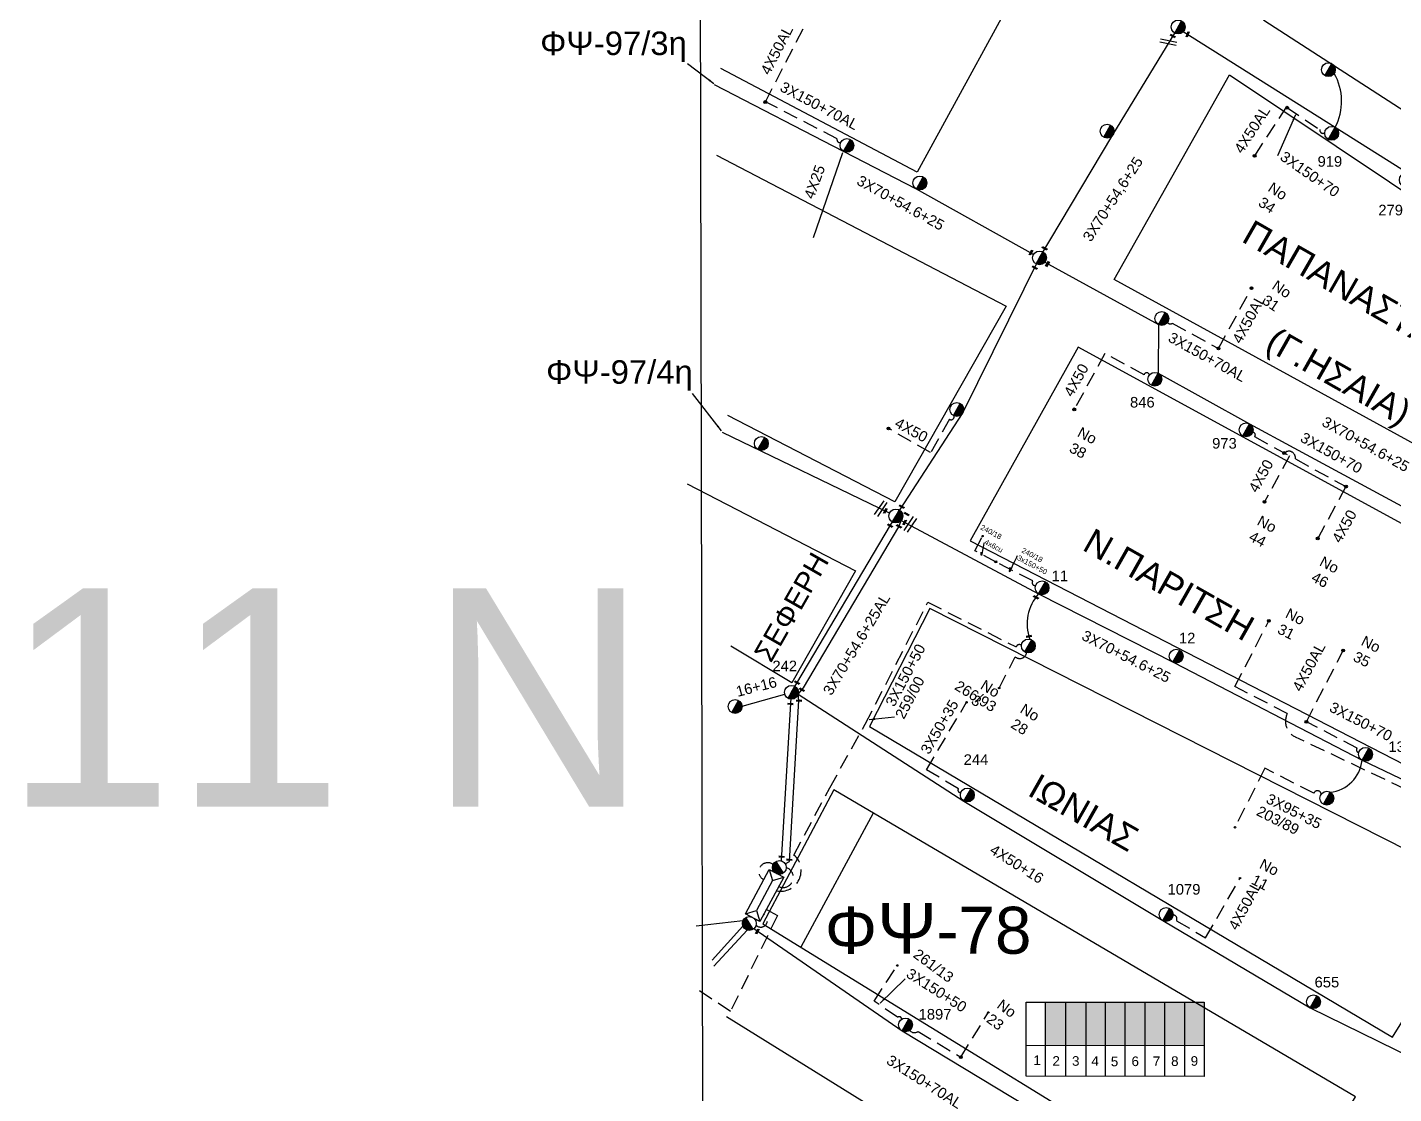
# Model space of a CAD drawing. Header units: millimetres. Extents: x 771 to 3391, y 686 to 1835.
# Drawn here: x 771.3 to 1003.9, y 1215.3 to 1396.8 of the extents above; entities that cross this region are included whole.
import ezdxf

# ---------------------------------------------------------------- set-up
doc = ezdxf.new("R2010")
doc.units = ezdxf.units.MM
doc.linetypes.add('DASHED', pattern=[19.05, 12.7, -6.35])
for name, color, linetype in [('Pillar OTE', 7, 'Continuous'), ('Άγνωστα', 7, 'Continuous'), ('Γυμνά εναέρια ΧΤ και ΦΟΠ (3Φ)   4x50+16AL', 7, 'Continuous'), ('Εναέρια παροχή ΧΤ 4x25', 7, 'SYN_LINE'), ('Επιγραφές - Σχήματα', 7, 'Continuous'), ('Καλωδια Χ.Τ 3x95+35', 7, 'DASHED'), ('Καλωδια Χ.Τ. 3x50+35', 7, 'Continuous'), ('Καλώδια ΧΤ   3x150+50CU', 7, 'DASHED'), ('Καλώδια ΧΤ   3x150+70AL', 7, 'DASHED'), ('Καλώδια ΧΤ   3x150AL+50CU', 7, 'DASHED'), ('Μηχανική τομή', 7, 'Continuous'), ('Στύλος ΦΜ', 7, 'Continuous'), ('Στύλος ΦΜ @ 1', 7, 'Continuous'), ('Συνδέσεις', 7, 'Continuous'), ('Συνεστραμμένα ΧΤ   3x70+54.6+25 AL', 7, 'SYN_LINE'), ('Τομή', 7, 'Continuous'), ('Υποσταθμός εναέριος 2 στύλων', 7, 'Continuous'), ('Υποσταθμός πόλεως', 7, 'Continuous'), ('Υπόβαθρο ΔΕΗ', 7, 'Continuous'), ('Υπόγεια καλώδια Παροχών ΧΤ   4x50AL', 7, 'DASHED'), ('Υπόγεια καλώδια Παροχών ΧΤ   4x6', 7, 'DASHED')]:
    doc.layers.add(name, color=color, linetype=linetype)
doc.styles.add('arial', font='arial.ttf')
doc.styles.get("Standard").update_dxf_attribs({"font": 'arial.ttf'})
doc.linetypes.add('SYN_LINE', pattern='A,0.5,-0.0001,["/\\/\\/\\/",Standard,S=0.1,R=0,X=0,Y=-0.05],-0.25', length=0.7501)
doc.dimstyles.new('ISO-25', dxfattribs={"dimtxt": 2.5, "dimasz": 2.5, "dimexe": 1.25, "dimexo": 0.625, "dimtad": 1, "dimtxsty": 'Standard', "dimcen": 2.5, "dimadec": 0, "dimazin": 0, "dimtfac": 1, "dimtmove": 0, "dimatfit": 3, "dimfxl": 1, "dimarcsym": 0})

# ---------------------------------------------------------------- blocks, each defined once
blk = doc.blocks.new('ΥΠΑΡΧΩΝ ΤΣΙΜΕΝΤΕΝΙΟΣ ΣΤΥΛΟΣ')
at = {"layer": 'Στύλος ΦΜ'}
blk.add_hatch(color=7, dxfattribs=at).paths.add_polyline_path([(-1.29, -2.28, 0.574793), (2.62, 0, 0.268822), (1.3, 2.27)])
at = {"layer": 'Στύλος ΦΜ', "color": 7}
blk.add_line((-1.29, -2.28), (1.3, 2.27), dxfattribs=at)
blk.add_circle((0, 0), 2.62, dxfattribs=at)
at = {"layer": 'Στύλος ΦΜ', "flags": 4}
for tag, p in [('ΑΡΙΘΜΟΣ', (-4.68, 8.05)), ('ΤΥΠΟΣ', (-4.91, 3.03))]:
    blk.add_attdef(tag, p, '', height=4, dxfattribs=at)
blk = doc.blocks.new('_ΣΥΝΔΕΣΗ')
at = {"layer": 'Συνδέσεις', "linetype": 'SYN_LINE', "ltscale": 40}
blk.add_hatch(color=256, dxfattribs=at).paths.add_polyline_path([(0.5, -0.01, 1), (-0.5, -0.01, 1)])
at = {"layer": 'Συνδέσεις'}
blk.add_circle((0, -0.01), 0.5, dxfattribs=at)
blk = doc.blocks.new('ΜΗΧΑΝΙΚΗ ΤΟΜΗ')
at = {"layer": 'Μηχανική τομή', "ltscale": 40}
for p, q in [((-1.89, 0.78), (1.89, 0.78)), ((1.89, 0), (-1.89, 0))]:
    blk.add_line(p, q, dxfattribs=at)
blk = doc.blocks.new('ΥΠΟΣΤΑΘΜΟΣ ΕΝΑΕΡΙΟΣ ΕΠΙ 2 ΣΤΥΛΩΝ')
at = {"layer": 'Υποσταθμός εναέριος 2 στύλων', "linetype": 'Continuous'}
for points in [[(-11.97, -2.11, 0.574793), (-8.45, -0.07, 0.268822), (-9.64, 1.98)], [(9.68, -2.15, 0.574793), (13.19, -0.1, 0.268822), (12.01, 1.95)]]:
    blk.add_hatch(color=256, dxfattribs=at).paths.add_polyline_path(points)
for p, q in [((-11.97, -2.11), (-9.64, 1.98)), ((9.68, -2.15), (12.01, 1.95))]:
    blk.add_line(p, q, dxfattribs=at)
for centre in [(-10.81, -0.07), (10.84, -0.1)]:
    blk.add_circle(centre, 2.36, dxfattribs=at)
at = {"layer": 'Υποσταθμός πόλεως', "linetype": 'Continuous', "ltscale": 40}
blk.add_lwpolyline([(-8.57, 2.82), (8.57, 2.82), (8.57, -2.82), (-8.57, -2.82)], close=True, dxfattribs=at)
for points in [[(-5.75, 0), (-8.57, 2.82)], [(-8.57, -2.82), (-5.75, 0)], [(-5.75, 0), (5.75, 0)], [(5.75, 0), (8.57, 2.82)], [(8.57, -2.82), (5.75, 0)]]:
    blk.add_lwpolyline(points, dxfattribs=at)
at = {"layer": 'Υποσταθμός εναέριος 2 στύλων', "ltscale": 40, "flags": 1}
for tag, p in [('ΜΕΤΑΣΧΗΜΑΤΙΣΜΟΣ', (14.09, 2.51)), ('ΙΣΧΥΣ', (14.07, -0.28)), ('ΑΡΙΘΜΟΣ', (14.19, -3))]:
    blk.add_attdef(tag, p, '', height=1.8, dxfattribs=at)
blk = doc.blocks.new('ΤΟΜΗ')
at = {"layer": 'Τομή', "ltscale": 40}
for p, q in [((-5.68, 0), (5.68, 0)), ((5.68, -2.33), (-5.68, -2.33))]:
    blk.add_line(p, q, dxfattribs=at)
blk = doc.blocks.new('TSONTA XT1')
at = {"ltscale": 40}
h = blk.add_hatch(color=256, dxfattribs=at)
h.dxf.hatch_style = 1
h.paths.add_polyline_path([(596, 2487.7), (597.1, 2488.8), (596, 2489.9), (594.9, 2488.8)])
blk.add_lwpolyline([(594.9, 2488.8), (596, 2489.9), (597.1, 2488.8), (596, 2487.7)], close=True, dxfattribs=at)

msp = doc.modelspace()

# ---------------------------------------------------------------- hatches: boundary and pattern name
at = {"layer": 'Καλώδια ΧΤ   3x150AL+50CU', "linetype": 'DASHED', "ltscale": 0.2}
h = msp.add_hatch(color=30, dxfattribs=at)
h.dxf.hatch_style = 1
h.paths.add_polyline_path([(948.07759, 1230.88451), (944.63772, 1230.88473), (944.63726, 1223.52414), (948.07713, 1223.5208)])
h = msp.add_hatch(color=2, dxfattribs=at)
h.dxf.hatch_style = 1
h.paths.add_polyline_path([(951.51716, 1230.8843), (948.07759, 1230.88451), (948.07713, 1223.5208), (951.5167, 1223.51746)])
h = msp.add_hatch(color=173, dxfattribs=at)
h.dxf.hatch_style = 1
h.paths.add_polyline_path([(951.5167, 1223.51746), (954.81426, 1223.51426), (954.81472, 1230.88409), (951.51716, 1230.8843)])
h = msp.add_hatch(color=27, dxfattribs=at)
h.dxf.hatch_style = 1
h.paths.add_polyline_path([(954.81426, 1223.51426), (958.20025, 1223.51097), (958.20071, 1230.88388), (954.81472, 1230.88409)])
h = msp.add_hatch(color=85, dxfattribs=at)
h.dxf.hatch_style = 1
h.paths.add_polyline_path([(958.20025, 1223.51097), (961.5969, 1223.50767), (961.59736, 1230.88367), (958.20071, 1230.88388)])
h = msp.add_hatch(color=6, dxfattribs=at)
h.dxf.hatch_style = 1
h.paths.add_polyline_path([(964.93441, 1230.88346), (961.59736, 1230.88367), (961.5969, 1223.50767), (964.93394, 1223.50443)])
h = msp.add_hatch(color=133, dxfattribs=at)
h.dxf.hatch_style = 1
h.paths.add_polyline_path([(968.32278, 1230.88325), (964.93441, 1230.88346), (964.93394, 1223.50443), (968.32232, 1223.50114)])
h = msp.add_hatch(color=151, dxfattribs=at)
h.dxf.hatch_style = 1
h.paths.add_polyline_path([(971.64288, 1230.88304), (968.32278, 1230.88325), (968.32232, 1223.50114), (971.64242, 1223.49791)])

# ---------------------------------------------------------------- linework, layer by layer
at = {"layer": 'Pillar OTE', "ltscale": 40}
for points in [[(941.30901, 1218.24465), (941.30981, 1230.88494), (971.64288, 1230.88304), (971.64209, 1218.21529), (941.30901, 1218.24558)], [(944.63692, 1218.24225), (944.63772, 1230.88473)], [(948.0768, 1218.23882), (948.07759, 1230.88451)], [(951.51637, 1218.23538), (951.51716, 1230.8843)], [(954.81392, 1218.23209), (954.81472, 1230.88409)], [(958.19992, 1218.22871), (958.20071, 1230.88388)], [(961.59657, 1218.22532), (961.59736, 1230.88367)], [(964.93361, 1218.22199), (964.93441, 1230.88346)], [(968.32199, 1218.2186), (968.32278, 1230.88325)], [(941.30935, 1223.52737), (971.64242, 1223.49791)]]:
    msp.add_lwpolyline(points, dxfattribs=at)
at = {"layer": 'Άγνωστα', "color": 173}
msp.add_lwpolyline([(918.07175, 1314.14197), (889.5981, 1327.84934)], dxfattribs=at)
at = {"layer": 'Άγνωστα', "color": 151, "linetype": 'DASHED', "ltscale": 0.2}
msp.add_lwpolyline([(936.72235, 1284.33061), (939.46093, 1289.66505), (939.46093, 1289.66505, 0.59831386), (941.39622, 1290.36723)], format="xyb", dxfattribs=at)
at = {"layer": 'Άγνωστα', "linetype": 'Continuous', "ltscale": 0.2}
msp.add_lwpolyline([(892.94387, 1281.24586), (900.22235, 1283.29829)], dxfattribs=at)
at = {"layer": 'Γυμνά εναέρια ΧΤ και ΦΟΠ (3Φ)   4x50+16AL', "color": 30, "linetype": 'Continuous', "ltscale": 0.2}
msp.add_lwpolyline([(902.49679, 1283.32547), (930.71778, 1265.10843), (964.56617, 1244.76932), (989.6539, 1229.91849), (1012.92848, 1218.49079)], dxfattribs=at)
at = {"layer": 'Εναέρια παροχή ΧΤ 4x25', "color": 2, "ltscale": 20}
msp.add_lwpolyline([(910.05054, 1375.45557), (905.07738, 1360.9631)], dxfattribs=at)
at = {"layer": 'Καλωδια Χ.Τ 3x95+35', "color": 151, "linetype": 'DASHED', "ltscale": 0.2}
msp.add_lwpolyline([(991.54771, 1266.28175, 0.785196197), (990.30047, 1266.45582), (981.95831, 1270.67959), (976.88348, 1260.65651)], format="xyb", dxfattribs=at)
at = {"layer": 'Καλωδια Χ.Τ. 3x50+35', "color": 30, "linetype": 'DASHED', "ltscale": 0.2}
msp.add_lwpolyline([(930.20345, 1266.56572, -0.711250848), (929.78376, 1267.19952), (924.34078, 1270.43477), (931.16623, 1281.9179)], format="xyb", dxfattribs=at)
at = {"layer": 'Καλώδια ΧΤ   3x150+50CU', "color": 151, "linetype": 'DASHED', "ltscale": 0.2}
msp.add_lwpolyline([(901.79276, 1255.9039), (907.87369, 1267.3736), (913.92718, 1278.18368), (924.59652, 1298.94884), (939.60359, 1291.34523, -0.514424157), (940.51721, 1291.60774)], format="xyb", dxfattribs=at)
at = {"layer": 'Καλώδια ΧΤ   3x150+50CU', "color": 173, "linetype": 'DASHED', "ltscale": 0.2}
msp.add_lwpolyline([(897.11973, 1246.66985), (898.99237, 1245.64695), (890.96693, 1229.25857), (885.14203, 1233.1728)], dxfattribs=at)
at = {"layer": 'Καλώδια ΧΤ   3x150+50CU', "color": 27, "linetype": 'DASHED', "ltscale": 0.2}
msp.add_lwpolyline([(920.12888, 1227.97336, 0.63246615), (919.41266, 1228.28605), (915.41832, 1231.04709), (919.36827, 1237.11205)], format="xyb", dxfattribs=at)
at = {"layer": 'Καλώδια ΧΤ   3x150+50CU', "color": 6, "linetype": 'DASHED', "ltscale": 0.2}
msp.add_arc((897.31909, 1253.08749), 1.51745, 52.8673344, 243.2561675, dxfattribs=at)
at = {"layer": 'Καλώδια ΧΤ   3x150+50CU', "color": 30, "linetype": 'DASHED', "ltscale": 0.2}
for centre, radius, start, end in [((899.50978, 1253.25215), 3.4991, 259.168866, 49.2737965), ((899.93049, 1252.11966), 1.74407, 244.9236086, 71.5874083)]:
    msp.add_arc(centre, radius, start, end, dxfattribs=at)
at = {"layer": 'Καλώδια ΧΤ   3x150+50CU', "color": 27, "linetype": 'DASHED', "ltscale": 0.2}
msp.add_arc((896.12684, 1244.78977), 1.14672, 225.4268005, 62.4339614, dxfattribs=at)
at = {"layer": 'Καλώδια ΧΤ   3x150+70AL', "color": 2, "linetype": 'DASHED', "ltscale": 0.2}
for points in [[(909.73431, 1377.21176, -0.58631317), (909.12719, 1377.86195), (896.9305, 1384.14952)], [(965.37015, 1346.59224, 0.432708778), (966.20307, 1346.45253), (974.05523, 1342.14838)], [(985.2685, 1324.36044, -0.720531999), (987.14339, 1323.33799), (995.76105, 1318.63843)]]:
    msp.add_lwpolyline(points, format="xyb", dxfattribs=at)
at = {"layer": 'Καλώδια ΧΤ   3x150+70AL', "color": 5, "linetype": 'DASHED', "ltscale": 0.2}
msp.add_lwpolyline([(985.64245, 1383.21156), (991.30433, 1379.42377, 0.641161224), (992.15529, 1378.86102)], format="xyb", dxfattribs=at)
at = {"layer": 'Καλώδια ΧΤ   3x150+70AL', "color": 1, "linetype": 'DASHED', "ltscale": 0.2}
msp.add_lwpolyline([(1025.27126, 1258.59304, -0.283026632), (1023.06566, 1258.9464), (987.16874, 1276.00033, -0.421073778), (985.77193, 1279.99607), (976.86378, 1284.5925), (982.64021, 1295.78758)], format="xyb", dxfattribs=at)
at = {"layer": 'Καλώδια ΧΤ   3x150+70AL', "color": 151, "linetype": 'DASHED', "ltscale": 0.2}
msp.add_lwpolyline([(997.95021, 1273.36433, -0.65487278), (997.67552, 1274.13256), (989.0193, 1278.59899)], format="xyb", dxfattribs=at)
at = {"layer": 'Καλώδια ΧΤ   3x150+70AL', "color": 27, "linetype": 'DASHED', "ltscale": 0.2}
msp.add_lwpolyline([(921.48321, 1226.04772, 0.399028796), (922.91965, 1225.89251), (930.19269, 1221.49925)], format="xyb", dxfattribs=at)
at = {"layer": 'Καλώδια ΧΤ   3x150AL+50CU', "color": 151, "linetype": 'DASHED', "ltscale": 0.2}
msp.add_lwpolyline([(942.92102, 1301.80526, -0.701221415), (942.43173, 1302.57103), (936.01784, 1305.88047)], format="xyb", dxfattribs=at)
at = {"layer": 'Συνεστραμμένα ΧΤ   3x70+54.6+25 AL', "color": 6, "linetype": 'SYN_LINE', "ltscale": 20}
msp.add_lwpolyline([(899.68644, 1254.91645), (901.35818, 1283.61665), (919.13531, 1313.62997), (930.48465, 1331.07955), (943.59599, 1357.56409), (956.07946, 1378.50555), (966.60462, 1395.85739)], dxfattribs=at)
at = {"layer": 'Συνεστραμμένα ΧΤ   3x70+54.6+25 AL', "color": 5, "linetype": 'SYN_LINE', "ltscale": 20}
msp.add_lwpolyline([(968.07496, 1396.10967), (993.9159, 1379.80299), (1006.79575, 1371.73869), (1026.4444, 1358.92149), (1051.22999, 1341.59989), (1069.58157, 1328.55676)], dxfattribs=at)
at = {"layer": 'Συνεστραμμένα ΧΤ   3x70+54.6+25 AL', "color": 2, "linetype": 'SYN_LINE', "ltscale": 20}
for points in [[(942.58749, 1358.17744), (922.64248, 1369.30029), (910.22603, 1375.70115), (888.2383, 1387.03612)], [(944.51946, 1356.83725), (963.82541, 1346.24482), (963.80806, 1337.93331), (979.35765, 1329.32329), (986.89008, 1325.21394), (1013.04626, 1311.0859), (1044.677, 1291.69663)]]:
    msp.add_lwpolyline(points, dxfattribs=at)
at = {"layer": 'Συνεστραμμένα ΧΤ   3x70+54.6+25 AL', "color": 30, "linetype": 'SYN_LINE', "ltscale": 20}
msp.add_lwpolyline([(900.31603, 1254.40487), (901.04286, 1254.83744), (902.63667, 1282.19968), (902.49679, 1283.32547), (903.38949, 1284.38), (919.62091, 1311.78368), (920.02372, 1312.86059), (920.05135, 1312.8931)], dxfattribs=at)
at = {"layer": 'Συνεστραμμένα ΧΤ   3x70+54.6+25 AL', "color": 151, "linetype": 'SYN_LINE', "ltscale": 20}
msp.add_lwpolyline([(920.03666, 1312.87581), (943.44341, 1300.36895), (966.58972, 1288.62559), (998.50774, 1272.03849), (1025.37903, 1259.22699)], dxfattribs=at)
at = {"layer": 'Συνεστραμμένα ΧΤ   3x70+54.6+25 AL', "color": 2, "linetype": 'SYN_LINE', "ltscale": 8}
msp.add_lwpolyline([(893.08877, 1244.70708), (885.11701, 1243.81523)], dxfattribs=at)
at = {"layer": 'Συνεστραμμένα ΧΤ   3x70+54.6+25 AL', "color": 85, "linetype": 'SYN_LINE', "ltscale": 8}
msp.add_lwpolyline([(893.11133, 1243.77925), (887.88536, 1237.99338)], dxfattribs=at)
at = {"layer": 'Συνεστραμμένα ΧΤ   3x70+54.6+25 AL', "color": 133, "linetype": 'SYN_LINE', "ltscale": 8}
msp.add_lwpolyline([(893.83729, 1243.14335), (888.16451, 1237.01697)], dxfattribs=at)
at = {"layer": 'Συνεστραμμένα ΧΤ   3x70+54.6+25 AL', "color": 27, "linetype": 'SYN_LINE', "ltscale": 20}
msp.add_lwpolyline([(894.97265, 1243.39634), (920.19261, 1225.96328), (962.64736, 1200.31858), (990.96012, 1181.48156)], dxfattribs=at)
at = {"layer": 'Συνεστραμμένα ΧΤ   3x70+54.6+25 AL', "color": 5, "linetype": 'SYN_LINE', "ltscale": 8}
msp.add_arc((985.55801, 1384.25328), 9.46887, 331.9662432, 29.9401545, dxfattribs=at)
at = {"layer": 'Συνεστραμμένα ΧΤ   3x70+54.6+25 AL', "color": 151, "linetype": 'SYN_LINE', "ltscale": 8}
for centre, radius, start, end in [((949.08362, 1295.27182), 7.60216, 137.8954825, 200.1136908), ((992.42589, 1272.68345), 6.11596, 276.1360511, 353.9466628)]:
    msp.add_arc(centre, radius, start, end, dxfattribs=at)
at = {"layer": 'Υπόβαθρο ΔΕΗ'}
for points in [[(885.09288, 1760.10912), (887.18759, 748.25165)], [(889.13685, 1438.47578), (892.02571, 1443.43924), (943.33395, 1409.9137), (922.76945, 1372.17447), (889.35901, 1389.83305)], [(981.77842, 1397.95971), (1004.69133, 1439.24342), (1094.14437, 1372.72988), (1073.20991, 1338.88709), (981.77842, 1397.95971)], [(956.32465, 1353.89155), (975.96377, 1388.737), (1066.89786, 1327.90207), (1051.02392, 1301.98236), (956.32465, 1353.89155)], [(888.60766, 1375.0759), (937.93311, 1349.33514), (918.96137, 1316.05255), (890.50271, 1330.7371)], [(931.80535, 1309.42578), (1025.91931, 1260.86491), (1044.12757, 1291.1475), (950.16868, 1342.38712), (931.80535, 1309.42578)], [(883.59474, 1319.11106), (912.27066, 1304.31488), (901.3991, 1285.24263), (891.02722, 1291.44622)], [(918.96157, 1316.05291), (918.96157, 1316.05291)], [(914.6322, 1277.80531), (1003.66231, 1224.88669), (1019.35152, 1250.07095), (924.94249, 1297.87167), (914.6322, 1277.80531)], [(908.57619, 1266.99075), (896.49873, 1244.21055), (983.04981, 1190.98366), (997.36152, 1214.76111), (908.57619, 1266.99075)], [(915.29922, 1263.0358), (902.95755, 1240.23853)], [(891.01491, 1202.73512), (968.91499, 1167.86583), (969.95772, 1169.49616), (973.94728, 1176.47034), (890.30189, 1228.37724)]]:
    msp.add_lwpolyline(points, dxfattribs=at)
for points in [[(934.10989, 1309.07869), (933.67023, 1307.00817), (933.64901, 1307.48516)], [(939.81406, 1306.82619), (939.66501, 1306.58566), (938.49555, 1304.20326), (938.62166, 1304.90194)]]:
    msp.add_spline(points, degree=3, dxfattribs=at)
at = {"layer": 'Υπόγεια καλώδια Παροχών ΧΤ   4x50AL', "color": 2, "linetype": 'DASHED', "ltscale": 0.2}
for points in [[(896.9305, 1384.14952), (903.87588, 1397.62226)], [(974.05523, 1342.14838), (979.79945, 1352.62771)], [(995.76105, 1318.63843), (990.95652, 1309.82829)]]:
    msp.add_lwpolyline(points, dxfattribs=at)
at = {"layer": 'Υπόγεια καλώδια Παροχών ΧΤ   4x50AL', "color": 5, "ltscale": 0.2}
msp.add_lwpolyline([(980.22316, 1374.95308), (985.64245, 1383.21156)], dxfattribs=at)
at = {"layer": 'Υπόγεια καλώδια Παροχών ΧΤ   4x50AL', "color": 2, "linetype": 'DASHED', "ltscale": 0.2}
for points in [[(962.3056, 1337.65063, 0.754665235), (961.38299, 1337.67799), (954.70836, 1341.31794), (949.51072, 1331.78694)], [(979.85037, 1327.82763, -0.831964506), (980.1728, 1327.13934), (986.1759, 1323.8656), (981.90649, 1316.03672)]]:
    msp.add_lwpolyline(points, format="xyb", dxfattribs=at)
at = {"layer": 'Υπόγεια καλώδια Παροχών ΧΤ   4x50AL', "color": 6, "linetype": 'DASHED', "ltscale": 0.2}
msp.add_lwpolyline([(929.07324, 1330.67601, -0.645599322), (928.2671, 1330.09002), (925.05062, 1324.44728), (917.83537, 1328.56012)], format="xyb", dxfattribs=at)
at = {"layer": 'Υπόγεια καλώδια Παροχών ΧΤ   4x50AL', "color": 151, "linetype": 'DASHED', "ltscale": 0.2}
msp.add_lwpolyline([(989.0193, 1278.59899), (995.28227, 1290.73702)], dxfattribs=at)
at = {"layer": 'Υπόγεια καλώδια Παροχών ΧΤ   4x50AL', "color": 30, "linetype": 'DASHED', "ltscale": 0.2}
msp.add_lwpolyline([(971.85976, 1241.81394), (971.85976, 1241.81394), (971.85976, 1241.81394), (971.85976, 1241.81394), (977.69906, 1251.93649)], dxfattribs=at)
msp.add_lwpolyline([(966.32255, 1245.71838, -0.543386362), (966.92996, 1244.73245), (971.85976, 1241.81393)], format="xyb", dxfattribs=at)
at = {"layer": 'Υπόγεια καλώδια Παροχών ΧΤ   4x50AL', "color": 27, "linetype": 'DASHED', "ltscale": 0.2}
msp.add_lwpolyline([(930.19269, 1221.49925), (934.80803, 1229.01084)], dxfattribs=at)
at = {"layer": 'Υπόγεια καλώδια Παροχών ΧΤ   4x6', "color": 151, "linetype": 'DASHED', "ltscale": 0.2}
msp.add_lwpolyline([(936.33964, 1305.71443), (932.5688, 1307.7251), (933.89656, 1310.21519)], dxfattribs=at)

# ---------------------------------------------------------------- block references
at = {"layer": 'Μηχανική τομή'}
for p, xscale, yscale, zscale, rotation in [((968.88934, 1395.59576), 0.249999999999919, 0.249999999999919, 0.249999999999919, 68.45138536945211), ((966.23888, 1395.24505), 0.2500000000002005, 0.2500000000002005, 0.2500000000002005, 331.5446991727721), ((942.21194, 1358.42516), 0.249999999999919, 0.249999999999919, 0.249999999999919, 60.51731428412965), ((944.4291, 1359.13881), 0.2500000000002005, 0.2500000000002005, 0.2500000000002005, 331.5446991727721), ((942.74498, 1355.84072), 0.2500000000002005, 0.2500000000002005, 0.2500000000002005, 331.5446991727721), ((945.03927, 1356.4902), 0.249999999999919, 0.249999999999919, 0.249999999999919, 60.51731428412965), ((917.41837, 1314.45651), 0.249999999999919, 0.249999999999919, 0.249999999999919, 60.51731428412965), ((920.10103, 1315.13824), 0.2500000000002005, 0.2500000000002005, 0.2500000000002005, 331.5446991727721), ((918.10938, 1311.89788), 0.2500000000002005, 0.2500000000002005, 0.2500000000002005, 331.5446991727721), ((919.62091, 1311.78368), 0.2500000000002005, 0.2500000000002005, 0.2500000000002005, 331.5446991727721), ((920.73954, 1312.50025), 0.249999999999919, 0.249999999999919, 0.249999999999919, 60.51731428412965), ((920.90329, 1313.86491), 0.2500000000002005, 0.2500000000002005, 0.2500000000002005, 331.5446991727721), ((942.94023, 1299.67798), 0.2500000000002005, 0.2500000000002005, 0.2500000000002005, 331.5446991727721), ((941.81247, 1293.05301), 0.2500000000002005, 0.2500000000002005, 0.2500000000002005, 9.62340053984401), ((902.2677, 1285.19344), 0.2500000000002005, 0.2500000000002005, 0.2500000000002005, 331.5446991727721), ((903.08953, 1283.96148), 0.2500000000002005, 0.2500000000002005, 0.2500000000002005, 331.5446991727721), ((901.1763, 1281.54804), 0.2500000000002005, 0.2500000000002005, 0.2500000000002005, 354.6634221179929), ((902.64269, 1282.09136), 0.2500000000002005, 0.2500000000002005, 0.2500000000002005, 357.7855452417418), ((899.66089, 1255.53179), 0.2500000000002005, 0.2500000000002005, 0.2500000000002005, 354.6634221179929), ((900.99177, 1255.0143), 0.2500000000002005, 0.2500000000002005, 0.2500000000002005, 354.6634221179929), ((895.6147, 1242.86602), 0.249999999999919, 0.249999999999919, 0.249999999999919, 60.51731428412965)]:
    msp.add_blockref('ΜΗΧΑΝΙΚΗ ΤΟΜΗ', p, dxfattribs=dict(at, xscale=xscale, yscale=yscale, zscale=zscale, rotation=rotation))
at = {"layer": 'Στύλος ΦΜ @ 1', "ltscale": 40, "xscale": 0.4499999999998181, "yscale": 0.4499999999998181, "zscale": 0.4499999999998181}
for p in [(967.18566, 1396.88186), (992.77066, 1389.61314), (955.09595, 1379.15351), (910.80706, 1376.72562), (923.22352, 1370.32476), (943.59373, 1357.56538), (964.40644, 1347.26929), (929.52573, 1331.76338), (896.23501, 1325.98463), (919.13296, 1313.6311), (941.69071, 1291.50759), (891.76686, 1281.20379), (992.49406, 1265.58064)]:
    msp.add_blockref('ΥΠΑΡΧΩΝ ΤΣΙΜΕΝΤΕΝΙΟΣ ΣΤΥΛΟΣ', p, dxfattribs=at)
at = {"layer": 'Στύλος ΦΜ @ 1', "ltscale": 40}
ref = msp.add_blockref('ΥΠΑΡΧΩΝ ΤΣΙΜΕΝΤΕΝΙΟΣ ΣΤΥΛΟΣ', (993.33034, 1378.78111), dxfattribs=dict(at, xscale=0.4499999999998181, yscale=0.4499999999998181, zscale=0.4499999999998181))
ref.add_attrib('ΤΥΠΟΣ', '919', (990.92571, 1373.09725), dxfattribs={"layer": 'Στύλος ΦΜ', "height": 1.8, "flags": 4})
ref = msp.add_blockref('ΥΠΑΡΧΩΝ ΤΣΙΜΕΝΤΕΝΙΟΣ ΣΤΥΛΟΣ', (1006.03754, 1370.83744), dxfattribs=dict(at, xscale=0.4499999999998181, yscale=0.4499999999998181, zscale=0.4499999999998181))
ref.add_attrib('ΤΥΠΟΣ', '279', (1001.26872, 1364.81312), dxfattribs={"layer": 'Στύλος ΦΜ', "height": 1.8, "flags": 4})
ref = msp.add_blockref('ΥΠΑΡΧΩΝ ΤΣΙΜΕΝΤΕΝΙΟΣ ΣΤΥΛΟΣ', (963.2225, 1336.91142), dxfattribs=dict(at, xscale=0.4499999999998181, yscale=0.4499999999998181, zscale=0.4499999999998181))
ref.add_attrib('ΤΥΠΟΣ', '846', (958.99917, 1332.10086), dxfattribs={"layer": 'Στύλος ΦΜ', "height": 1.8, "flags": 4})
ref = msp.add_blockref('ΥΠΑΡΧΩΝ ΤΣΙΜΕΝΤΕΝΙΟΣ ΣΤΥΛΟΣ', (978.77209, 1328.3014), dxfattribs=dict(at, xscale=0.4499999999998181, yscale=0.4499999999998181, zscale=0.4499999999998181))
ref.add_attrib('ΤΥΠΟΣ', '973', (972.97575, 1325.10748), dxfattribs={"layer": 'Στύλος ΦΜ', "height": 1.8, "flags": 4})
ref = msp.add_blockref('ΥΠΑΡΧΩΝ ΤΣΙΜΕΝΤΕΝΙΟΣ ΣΤΥΛΟΣ', (944.02444, 1301.39342), dxfattribs=dict(at, xscale=0.4499999999998181, yscale=0.4499999999998181, zscale=0.4499999999998181))
ref.add_attrib('ΤΥΠΟΣ', '11', (945.66011, 1302.53559), dxfattribs={"layer": 'Στύλος ΦΜ', "height": 1.8, "flags": 4})
ref = msp.add_blockref('ΥΠΑΡΧΩΝ ΤΣΙΜΕΝΤΕΝΙΟΣ ΣΤΥΛΟΣ', (966.87134, 1289.7692), dxfattribs=dict(at, xscale=0.4499999999998181, yscale=0.4499999999998181, zscale=0.4499999999998181))
ref.add_attrib('ΤΥΠΟΣ', '12', (967.32916, 1291.95126), dxfattribs={"layer": 'Στύλος ΦΜ', "height": 1.8, "flags": 4})
ref = msp.add_blockref('ΥΠΑΡΧΩΝ ΤΣΙΜΕΝΤΕΝΙΟΣ ΣΤΥΛΟΣ', (901.35591, 1283.61794), dxfattribs=dict(at, xscale=0.4499999999998181, yscale=0.4499999999998181, zscale=0.4499999999998181))
ref.add_attrib('ΤΥΠΟΣ', '242', (898.1205, 1287.20361), dxfattribs={"layer": 'Στύλος ΦΜ', "height": 1.8, "flags": 4})
ref = msp.add_blockref('ΥΠΑΡΧΩΝ ΤΣΙΜΕΝΤΕΝΙΟΣ ΣΤΥΛΟΣ', (999.08877, 1273.06296), dxfattribs=dict(at, xscale=0.4499999999998181, yscale=0.4499999999998181, zscale=0.4499999999998181))
ref.add_attrib('ΤΥΠΟΣ', '13', (1002.98931, 1273.46892), dxfattribs={"layer": 'Στύλος ΦΜ', "height": 1.8, "flags": 4})
ref = msp.add_blockref('ΥΠΑΡΧΩΝ ΤΣΙΜΕΝΤΕΝΙΟΣ ΣΤΥΛΟΣ', (931.29881, 1266.1329), dxfattribs=dict(at, xscale=0.4499999999998181, yscale=0.4499999999998181, zscale=0.4499999999998181))
ref.add_attrib('ΤΥΠΟΣ', '244', (930.68045, 1271.26389), dxfattribs={"layer": 'Στύλος ΦΜ', "height": 1.8, "flags": 4})
ref = msp.add_blockref('ΥΠΑΡΧΩΝ ΤΣΙΜΕΝΤΕΝΙΟΣ ΣΤΥΛΟΣ', (965.1472, 1245.79379), dxfattribs=dict(at, xscale=0.4499999999998181, yscale=0.4499999999998181, zscale=0.4499999999998181))
ref.add_attrib('ΤΥΠΟΣ', '1079', (965.39331, 1249.17727), dxfattribs={"layer": 'Στύλος ΦΜ', "height": 1.8, "flags": 4})
ref = msp.add_blockref('ΥΠΑΡΧΩΝ ΤΣΙΜΕΝΤΕΝΙΟΣ ΣΤΥΛΟΣ', (990.23493, 1230.94296), dxfattribs=dict(at, xscale=0.4499999999998181, yscale=0.4499999999998181, zscale=0.4499999999998181))
ref.add_attrib('ΤΥΠΟΣ', '655', (990.42302, 1233.37581), dxfattribs={"layer": 'Στύλος ΦΜ', "height": 1.8, "flags": 4})
ref = msp.add_blockref('ΥΠΑΡΧΩΝ ΤΣΙΜΕΝΤΕΝΙΟΣ ΣΤΥΛΟΣ', (920.77364, 1226.98775), dxfattribs=dict(at, xscale=0.4499999999998181, yscale=0.4499999999998181, zscale=0.4499999999998181))
ref.add_attrib('ΤΥΠΟΣ', '1897', (923.00749, 1227.90829), dxfattribs={"layer": 'Στύλος ΦΜ', "height": 1.8, "flags": 4})
at = {"layer": 'Συνδέσεις'}
for p, xscale, yscale, zscale in [((896.91179, 1384.11323), 0.4777242751394019, 0.4777242751394019, 0.4777242751394019), ((985.74762, 1383.1412), 0.4777242751394019, 0.4777242751394019, 0.4777242751394019), ((980.21242, 1374.93672), 0.4777242751394019, 0.4777242751394019, 0.4777242751394019), ((979.6845, 1352.418), 0.4777242751394019, 0.4777242751394019, 0.4777242751394019), ((974.07168, 1342.17839), 0.4777242751394019, 0.4777242751394019, 0.4777242751394019), ((949.51072, 1331.78694), 0.4777242751394019, 0.4777242751394019, 0.4777242751394019), ((917.87168, 1328.5468), 0.4777242751394019, 0.4777242751394019, 0.4777242751394019), ((985.2685, 1324.36044), 0.4777242751394019, 0.4777242751394019, 0.4777242751394019), ((995.76105, 1318.63843), 0.4777242751394019, 0.4777242751394019, 0.4777242751394019), ((981.90649, 1316.03672), 0.4777242751394019, 0.4777242751394019, 0.4777242751394019), ((933.89656, 1310.21519), 0.25, 0.25, 0.25), ((990.95652, 1309.82829), 0.4777242751394019, 0.4777242751394019, 0.4777242751394019), ((982.6202, 1295.77411), 0.4777242751394019, 0.4777242751394019, 0.4777242751394019), ((995.28227, 1290.73702), 0.4777242751394019, 0.4777242751394019, 0.4777242751394019), ((936.72235, 1284.33061), 0.25, 0.25, 0.25), ((931.16623, 1281.9179), 0.25, 0.25, 0.25), ((989.0193, 1278.59899), 0.4777242751394019, 0.4777242751394019, 0.4777242751394019), ((976.87298, 1260.63578), 0.25, 0.25, 0.25), ((977.72694, 1251.98482), 0.25, 0.25, 0.25), ((919.36827, 1237.11205), 0.25, 0.25, 0.25), ((934.88457, 1229.11317), 0.25, 0.25, 0.25), ((930.19269, 1221.49925), 0.4777242751394019, 0.4777242751394019, 0.4777242751394019)]:
    msp.add_blockref('_ΣΥΝΔΕΣΗ', p, dxfattribs=dict(at, xscale=xscale, yscale=yscale, zscale=zscale))
at = {"layer": 'Συνδέσεις', "xscale": 0.2, "yscale": 0.2, "zscale": 0.2, "rotation": 62.36054301810715}
msp.add_blockref('TSONTA XT1', (1321.80102, 969.31638), dxfattribs=at)
at = {"layer": 'Τομή'}
for p, xscale, yscale, zscale, rotation in [((965.60072, 1394.57116), 0.25, 0.25, 0.25, 347.9267687945376), ((916.3201, 1315.05925), 0.2499999999999999, 0.2499999999999999, 0.2499999999999999, 55.83251641123591), ((921.36098, 1312.36364), 0.25, 0.25, 0.25, 55.83251641123591)]:
    msp.add_blockref('ΤΟΜΗ', p, dxfattribs=dict(at, xscale=xscale, yscale=yscale, zscale=zscale, rotation=rotation))
at = {"layer": 'Υποσταθμός εναέριος 2 στύλων', "xscale": 0.5, "yscale": 0.5, "zscale": 0.5, "rotation": 241.8410456504147}
msp.add_blockref('ΥΠΟΣΤΑΘΜΟΣ ΕΝΑΕΡΙΟΣ ΕΠΙ 2 ΣΤΥΛΩΝ', (896.78291, 1249.02349), dxfattribs=at)

# ---------------------------------------------------------------- texts
at = {"ltscale": 40, "width": 64.8866414, "attachment_point": 1, "style": 'arial'}
for s, insert, char_height, rotation in [('{\\H1.083x;ΠΑΠΑΝΑΣΤΑΣΙΟΥ}', (979.93816, 1364.22557), 4, 330.1881917), ('{\\H1.083x;(Γ.HΣAIA)}', (983.90996, 1345.92656), 4, 330.4658842), ('{\\H1.083x;Ν.ΠΑΡΙΤΣΗ}', (952.79863, 1311.72629), 4, 330.4658842), ('ΣEΦEPH', (894.82414, 1290.22385), 3.5, 60.3), ('{\\H1.083x;ΙΩΝΙΑΣ}', (943.46524, 1269.97531), 4, 330.4658842)]:
    msp.add_mtext(s, dxfattribs=dict(at, insert=insert, char_height=char_height, rotation=rotation))
at = {"ltscale": 40, "insert": (767.31834, 1301.3225), "char_height": 37.162172, "width": 427.7952412, "attachment_point": 1, "style": 'arial'}
msp.add_mtext('11 Ν', dxfattribs=at)
at = {"ltscale": 30, "char_height": 1.63441, "width": 11.2572904, "attachment_point": 1}
for s, insert in [('1', (942.55518, 1221.80597)), ('2', (945.79364, 1221.67251)), ('3', (949.12423, 1221.67251)), ('4', (952.42774, 1221.67251)), ('5', (955.73124, 1221.59133)), ('6', (959.25137, 1221.61839)), ('7', (962.87982, 1221.61839)), ('8', (965.99378, 1221.64545)), ('9', (969.32436, 1221.67251))]:
    msp.add_mtext(s, dxfattribs=dict(at, insert=insert))
at = {"layer": 'Άγνωστα', "color": 7, "char_height": 1.8, "attachment_point": 1}
for s, gutter_width, insert, rotation in [('4X50AL', 12.5, (896.00388, 1389.39639), 62.722608), ('3X70+54,6+25', 12.5, (950.82798, 1361.14294), 57.1017334), ('3X150+70', 12.5, (985.40853, 1375.86929), 325.1800756), ('4X50AL', 12.5, (976.29611, 1343.68002), 61.4957791), ('4X50', 12.5, (947.61945, 1334.63968), 61.0708999), ('4X50', 12.5, (919.62783, 1330.47986), 331.539985), ('3X70+54.6+25', 12.5, (992.3763, 1330.68475), 330.7307409), ('3X150+70', 12.5, (988.69505, 1327.99593), 330.7307409), ('4X50', 12.5, (979.06724, 1318.31687), 61.0708999), ('4X50', 12.5, (993.26765, 1309.75709), 61.0708999), ('3X70+54.6+25', 12.5, (951.42243, 1294.28276), 332.9389809), ('3X150+50', 12.5, (917.26575, 1281.86039), 62.103661), ('16+16', 1.88396, (891.73954, 1284.57305), 14.3052148), ('259/00', 12.5, (918.90715, 1279.75138), 62.103661), ('266/93', 2.1448, (929.92247, 1285.74789), 328.3358313), ('3X50+35', 12.5, (923.22493, 1273.82148), 59.6524774), ('3X150+70', 12.5, (993.58621, 1282.08065), 332.9389809), ('3X95+35', 12.5, (982.80765, 1266.4893), 332.9389809), ('203/89', 12.5, (981.17021, 1264.38539), 332.9389809), ('261/13', 1.88396, (922.99552, 1240.09207), 323.6127796)]:
    msp.add_mtext_dynamic_manual_height_columns(s, width=1.8, gutter_width=gutter_width, heights=[0.04535], dxfattribs=dict(at, insert=insert, rotation=rotation))
at = {"layer": 'Άγνωστα', "color": 7}
note = msp.add_mtext_dynamic_manual_height_columns('Nο ', width=1.8, gutter_width=1.65402, heights=[0.04535, 0], dxfattribs=dict(at, insert=(980.43679, 1372.47917), char_height=1.8, attachment_point=1, rotation=326.4774303))
for column, words in zip(note.columns.linked_columns, ['34']):
    column.text = words
note = msp.add_mtext_dynamic_manual_height_columns('No ', width=1.8, gutter_width=1.66737, heights=[0.04535, 0], dxfattribs=dict(at, insert=(981.13267, 1355.83315), char_height=1.8, attachment_point=1, rotation=326.07799))
for column, words in zip(note.columns.linked_columns, ['31']):
    column.text = words
note = msp.add_mtext_dynamic_manual_height_columns('No ', width=1.8, gutter_width=1.70694, heights=[0.04535, 0], dxfattribs=dict(at, insert=(947.61968, 1330.5134), char_height=1.8, attachment_point=1, rotation=332.205858))
for column, words in zip(note.columns.linked_columns, ['38']):
    column.text = words
note = msp.add_mtext_dynamic_manual_height_columns('No ', width=1.8, gutter_width=1.68269, heights=[0.04535, 0], dxfattribs=dict(at, insert=(978.22909, 1315.42887), char_height=1.8, attachment_point=1, rotation=332.205858))
for column, words in zip(note.columns.linked_columns, ['44']):
    column.text = words
note = msp.add_mtext_dynamic_manual_height_columns('No ', width=1.8, gutter_width=1.81529, heights=[0.04535, 0], dxfattribs=dict(at, insert=(988.74322, 1308.56683), char_height=1.8, attachment_point=1, rotation=332.205858))
for column, words in zip(note.columns.linked_columns, ['46']):
    column.text = words
note = msp.add_mtext_dynamic_manual_height_columns('No ', width=1.8, gutter_width=1.77895, heights=[0.04535, 0], dxfattribs=dict(at, insert=(982.90387, 1299.66552), char_height=1.8, attachment_point=1, rotation=333.1824422))
for column, words in zip(note.columns.linked_columns, ['31']):
    column.text = words
note = msp.add_mtext_dynamic_manual_height_columns('No ', width=1.8, gutter_width=1.87247, heights=[0.04535, 0], dxfattribs=dict(at, insert=(995.71038, 1295.00959), char_height=1.8, attachment_point=1, rotation=333.1824422))
for column, words in zip(note.columns.linked_columns, ['35']):
    column.text = words
note = msp.add_mtext_dynamic_manual_height_columns('No ', width=1.8, gutter_width=2.1448, heights=[0.04535, 0], dxfattribs=dict(at, insert=(930.95107, 1287.92469), char_height=1.8, attachment_point=1, rotation=328.3358313))
for column, words in zip(note.columns.linked_columns, ['3']):
    column.text = words
note = msp.add_mtext_dynamic_manual_height_columns('No ', width=1.8, gutter_width=2.1448, heights=[0.04535, 0], dxfattribs=dict(at, insert=(937.70932, 1283.87853), char_height=1.8, attachment_point=1, rotation=328.3358313))
for column, words in zip(note.columns.linked_columns, ['28']):
    column.text = words
note = msp.add_mtext_dynamic_manual_height_columns('No ', width=1.8, gutter_width=1.81434, heights=[0.04535, 0], dxfattribs=dict(at, insert=(978.46642, 1257.01555), char_height=1.8, attachment_point=1, rotation=332.9389809))
for column, words in zip(note.columns.linked_columns, ['11']):
    column.text = words
note = msp.add_mtext_dynamic_manual_height_columns('No ', width=1.8, gutter_width=1.88396, heights=[0.04535, 0], dxfattribs=dict(at, insert=(934.28885, 1233.66237), char_height=1.8, attachment_point=1, rotation=323.6127796))
for column, words in zip(note.columns.linked_columns, ['23']):
    column.text = words
at = {"layer": 'Γυμνά εναέρια ΧΤ και ΦΟΠ (3Φ)   4x50+16AL', "color": 7, "insert": (935.90856, 1257.85099), "char_height": 1.8, "attachment_point": 1, "rotation": 328.042606}
msp.add_mtext_dynamic_manual_height_columns('4X50+16', width=1.8, gutter_width=12.5, heights=[0.04535], dxfattribs=at)
at = {"layer": 'Εναέρια παροχή ΧΤ 4x25', "color": 7, "insert": (903.42393, 1368.07493), "char_height": 1.8, "attachment_point": 1, "rotation": 69.7633707}
msp.add_mtext_dynamic_manual_height_columns('4X25', width=1.8, gutter_width=12.5, heights=[0.04535], dxfattribs=at)
at = {"layer": 'Επιγραφές - Σχήματα', "ltscale": 0.2, "char_height": 4, "width": 19.6718533, "attachment_point": 1}
for s, insert in [('ΦΨ-97/3η', (858.58368, 1396.10659)), ('ΦΨ-97/4η', (859.59133, 1340.14836))]:
    msp.add_mtext(s, dxfattribs=dict(at, insert=insert))
at = {"layer": 'Καλώδια ΧΤ   3x150+70AL', "color": 7, "char_height": 1.8, "attachment_point": 1}
for s, insert, rotation in [('3X150+70AL', (900.07932, 1387.68415), 332.1643408), ('3X70+54.6+25', (913.17837, 1371.74404), 330.9644646), ('3X150+70AL', (966.20141, 1345.04071), 330.9644646), ('3X150+50', (921.69606, 1236.76797), 327.4492663), ('3X150+70AL', (918.33797, 1222.01348), 327.4492663)]:
    msp.add_mtext_dynamic_manual_height_columns(s, width=1.8, gutter_width=12.5, heights=[0.04535], dxfattribs=dict(at, insert=insert, rotation=rotation))
at = {"layer": 'Συνεστραμμένα ΧΤ   3x70+54.6+25 AL', "color": 7, "insert": (906.62234, 1283.86778), "char_height": 1.8, "attachment_point": 1, "rotation": 58.9788387}
msp.add_mtext_dynamic_manual_height_columns('3X70+54.6+25AL', width=1.8, gutter_width=12.5, heights=[0.04535], dxfattribs=at)
at = {"layer": 'Υπόβαθρο ΔΕΗ', "insert": (907.03865, 1247.77705), "char_height": 8, "attachment_point": 1}
msp.add_mtext_dynamic_manual_height_columns('Φ{\\H1.0833x;Ψ}-78', width=84.657329, gutter_width=12.5, heights=[0], dxfattribs=at)
at = {"layer": 'Υπόγεια καλώδια Παροχών ΧΤ   4x50AL', "color": 7, "char_height": 1.8, "attachment_point": 1}
for insert, rotation in [((976.59656, 1376.15672), 57.1835296), ((986.52767, 1284.43622), 61.7599489), ((975.6454, 1243.8163), 61.7599489)]:
    msp.add_mtext_dynamic_manual_height_columns('4X50AL', width=1.8, gutter_width=12.5, heights=[0.04535], dxfattribs=dict(at, insert=insert, rotation=rotation))
at = {"layer": 'Υπόγεια καλώδια Παροχών ΧΤ   4x50AL', "color": 7, "ltscale": 0.2, "char_height": 0.9, "attachment_point": 1, "rotation": 332.1}
for s, insert in [('240/18', (933.86676, 1312.21043)), ('4x6cu', (934.53003, 1309.71561)), ('240/18', (940.86414, 1308.2899)), ('3x150+50', (940.11257, 1307.0229))]:
    msp.add_mtext_dynamic_manual_height_columns(s, width=1.8, gutter_width=12.5, heights=[0.11759], dxfattribs=dict(at, insert=insert))

# ---------------------------------------------------------------- leaders
at = {"layer": 'Επιγραφές - Σχήματα', "ltscale": 40}
for points in [[(888.16951, 1387.23339), (883.66312, 1390.60961)], [(987.16466, 1381.90089), (984.13184, 1374.94671)], [(889.44709, 1328.13354), (884.49766, 1334.49597)], [(914.58085, 1278.97142), (918.88474, 1279.45401)], [(916.44088, 1230.72292), (920.74638, 1234.8243)]]:
    msp.add_leader(points, dimstyle='ISO-25', override={"dimasz": 1, "dimtad": 0}, dxfattribs=at)

doc.saveas('drawing.dxf')
